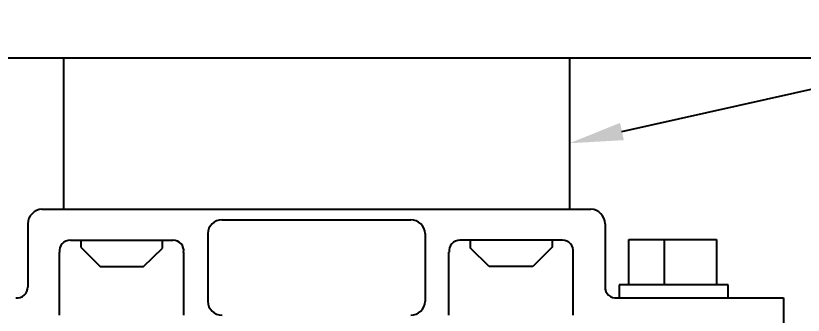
# Model space of a CAD drawing. Header units: inches. Extents: x 10 to 190, y 5 to 37.
# Drawn here: x 142.28 to 147.32, y 23.81 to 25.73 of the extents above; entities that cross this region are included whole.
import ezdxf
from ezdxf import colors
from ezdxf.entities.mleader import LeaderData, LeaderLine
from ezdxf.math import Vec2, Vec3

# ---------------------------------------------------------------- set-up
doc = ezdxf.new("R2010")
doc.units = ezdxf.units.IN
doc.header["$MEASUREMENT"] = 0
doc.styles.add('Tahoma', font='tahoma.ttf')

msp = doc.modelspace()

# ---------------------------------------------------------------- linework, layer by layer
for p, q in [((138.9043, 25.4622), (151.6859, 25.4622)), ((142.5886, 25.4622), (142.5886, 24.4941)), ((145.8283, 25.4622), (145.8283, 24.4941)), ((142.4518, 24.4941), (145.9651, 24.4941)), ((142.3611, 24.3997), (142.3611, 23.9954)), ((143.6034, 24.4247), (144.8123, 24.4247)), ((146.0558, 24.3997), (146.0558, 23.9954)), ((143.5124, 24.3367), (143.5124, 23.9027)), ((144.9045, 24.3367), (144.9045, 23.9027)), ((146.2072, 24.0099), (146.2072, 24.2991)), ((146.2072, 24.2991), (146.7687, 24.2991)), ((146.4365, 24.0099), (146.4365, 24.2991)), ((146.7687, 24.2991), (146.7687, 24.0099)), ((142.6334, 24.2949), (143.2912, 24.2949)), ((142.7002, 24.2949), (142.7002, 24.2512)), ((142.7002, 24.2512), (142.8236, 24.1271)), ((143.223, 24.243), (143.223, 24.2949)), ((145.7835, 24.2949), (145.1257, 24.2949)), ((145.1939, 24.243), (145.1939, 24.2949)), ((145.7167, 24.2512), (145.5932, 24.1271)), ((145.7167, 24.2949), (145.7167, 24.2512)), ((142.5645, 23.8149), (142.5645, 24.2178)), ((143.1025, 24.1271), (143.223, 24.243)), ((143.36, 23.8149), (143.36, 24.2178)), ((145.0568, 23.8149), (145.0568, 24.2178)), ((145.3144, 24.1271), (145.1939, 24.243)), ((145.8524, 23.8149), (145.8524, 24.2178)), ((142.8236, 24.1271), (143.1025, 24.1271)), ((145.5932, 24.1271), (145.3144, 24.1271)), ((146.8445, 24.0099), (146.1461, 24.0099)), ((146.1461, 24.0099), (146.1461, 23.9265)), ((146.8445, 23.9265), (146.8445, 24.0099)), ((146.133, 23.9265), (147.1986, 23.9265)), ((147.1986, 23.9265), (147.1986, 23.746))]:
    msp.add_line(p, q)
msp.add_circle((145.2951, 27.6684), 6.7609)
for centre, radius, start, end in [((142.4576, 24.3977), 0.0965, 93.4593, 178.7869), ((145.9592, 24.3977), 0.0965, 1.2131, 86.5407), ((143.604, 24.3331), 0.0916, 89.6216, 177.7326), ((144.8129, 24.3331), 0.0916, 2.2674, 90.3784), ((142.6327, 24.2262), 0.0687, 89.4332, 187.0687), ((143.2905, 24.2262), 0.0687, 352.9313, 90.5668), ((145.1264, 24.2262), 0.0687, 89.4332, 187.0687), ((145.7842, 24.2262), 0.0687, 352.9313, 90.5668), ((142.2924, 23.9947), 0.0687, 262.9313, 0.5668), ((146.1245, 23.9947), 0.0687, 179.4332, 277.0687), ((143.604, 23.9064), 0.0916, 182.2674, 270.3784), ((144.8129, 23.9064), 0.0916, 269.6216, 357.7326)]:
    msp.add_arc(centre, radius, start, end)

# ---------------------------------------------------------------- leaders
ml = msp.add_multileader_mtext('Standard')
ml.set_content('ECOFASTEN W-TILE FLASHING', color=256, style='Tahoma')
ml.set_leader_properties()
ml.build(insert=Vec2(0, 0))
ml.multileader.update_dxf_attribs({"dogleg_length": 0.36, "arrow_head_size": 0.3438, "scale": 4})
ctx = ml.context
ctx.base_point, ctx.scale, ctx.char_height, ctx.arrow_head_size, ctx.landing_gap_size, ctx.plane_origin = Vec3(154.832, 26.4578), 4, 0.34375, 0.3438, 0.495, Vec3(153.7745, 26.6031)
notes = []
notes.append((ctx, [(0, (1, 1, 0), (152.7285, 26.4578), (1, 0), 2.1035, [(0, [(145.8283, 24.915)], 0, [])])]))
ctx.mtext.insert, ctx.mtext.flow_direction = Vec3(155.327, 26.6333), 5
for ctx, leaders in notes:
    for number, flags, end, landing, length, lines in leaders:
        leader = LeaderData()
        leader.index, (leader.has_last_leader_line, leader.has_dogleg_vector, leader.attachment_direction) = number, flags
        leader.last_leader_point, leader.dogleg_vector, leader.dogleg_length = Vec3(end), Vec3(landing), length
        for number, points, colour, breaks in lines:
            line = LeaderLine()
            line.index, line.vertices, line.color, line.breaks = number, Vec3.list(points), colors.encode_raw_color(colour), breaks
            leader.lines.append(line)
        ctx.leaders.append(leader)

doc.saveas('drawing.dxf')
